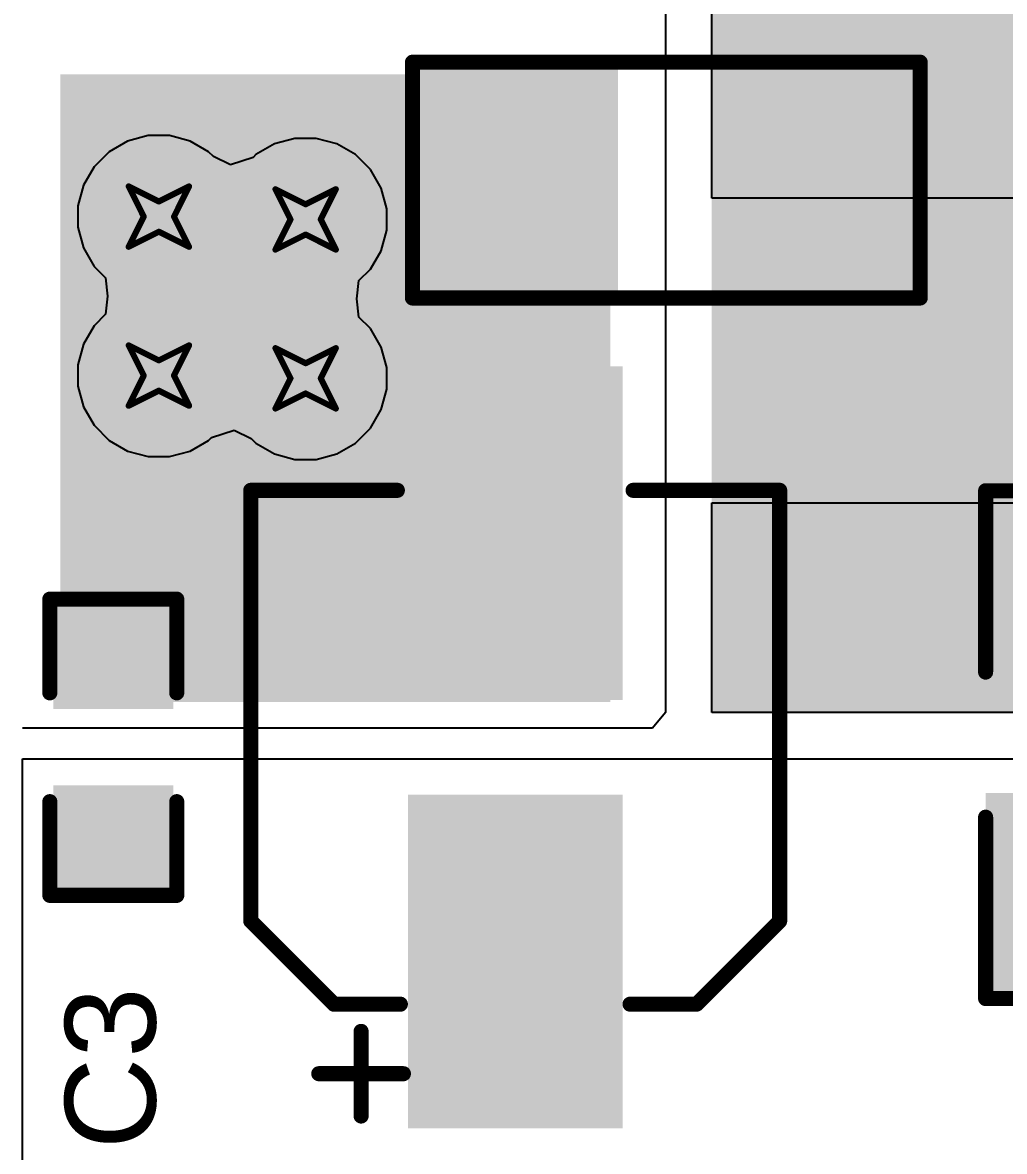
# Model space of a CAD drawing. Header units: inches. Extents: x -36 to 349, y -11 to 240.
# Drawn here: x 114.21 to 122.46, y 25.54 to 35.03 of the extents above; entities that cross this region are included whole.
import ezdxf

# ---------------------------------------------------------------- set-up
doc = ezdxf.new("R2010")
doc.units = ezdxf.units.IN
for name, color, linetype in [('Bottom Layer', 5, 'Continuous'), ('Drill Drawing', 1, 'Continuous'), ('Layer 1', 16, 'Continuous'), ('Layer 2', 76, 'Continuous'), ('Top Layer', 1, 'Continuous'), ('Top Overlay', 2, 'Continuous'), ('Top Paste', 8, 'Continuous'), ('Top Solder', 216, 'Continuous'), ('Via Holes', 16, 'Continuous')]:
    doc.layers.add(name, color=color, linetype=linetype)
doc.styles.add('Arial', font='', dxfattribs={"height": 0.2})
doc.styles.get('Arial').set_extended_font_data('Arial')

# ---------------------------------------------------------------- blocks, each defined once
blk = doc.blocks.new('R___1206_242')
at = {"layer": 'Top Layer'}
for points in [[(-2.032, 0.889), (-0.508, 0.889), (-0.508, -0.889), (-2.032, -0.889)], [(0.508, 0.889), (2.032, 0.889), (2.032, -0.889), (0.508, -0.889)]]:
    blk.add_hatch(color=1, dxfattribs=at).paths.add_polyline_path(points)
at = {"layer": 'Top Paste'}
for points in [[(-2.032, 0.889), (-0.508, 0.889), (-0.508, -0.889), (-2.032, -0.889)], [(0.508, 0.889), (2.032, 0.889), (2.032, -0.889), (0.508, -0.889)]]:
    blk.add_hatch(color=8, dxfattribs=at).paths.add_polyline_path(points)
at = {"layer": 'Top Solder'}
for points in [[(-2.1336, 0.9906), (-0.4064, 0.9906), (-0.4064, -0.9906), (-2.1336, -0.9906)], [(0.4064, 0.9906), (2.1336, 0.9906), (2.1336, -0.9906), (0.4064, -0.9906)]]:
    blk.add_hatch(color=216, dxfattribs=at).paths.add_polyline_path(points)
at = {"layer": 'Top Overlay'}
for points in [[(2.1336, 0.9906, 0.127, 0.127, 0), (-2.1336, 0.9906, 0.127, 0.127, 0)], [(-2.1336, 0.9906, 0.127, 0.127, 0), (-2.1336, -0.9906, 0.127, 0.127, 0)], [(2.1336, 0.9906, 0.127, 0.127, 0), (2.1336, -0.9906, 0.127, 0.127, 0)], [(2.1336, -0.9906, 0.127, 0.127, 0), (-2.1336, -0.9906, 0.127, 0.127, 0)]]:
    blk.add_lwpolyline(points, format="xyseb", dxfattribs=at)
for points in [[(-2.1654, 0.9906, 0.0635, 0.0635, 1), (-2.1019, 0.9906, 0.0635, 0.0635, 1)], [(-2.1654, 0.9906, 0.0635, 0.0635, 1), (-2.1019, 0.9906, 0.0635, 0.0635, 1)], [(2.1019, 0.9906, 0.0635, 0.0635, 1), (2.1654, 0.9906, 0.0635, 0.0635, 1)], [(2.1019, 0.9906, 0.0635, 0.0635, 1), (2.1654, 0.9906, 0.0635, 0.0635, 1)], [(-2.1654, -0.9906, 0.0635, 0.0635, 1), (-2.1019, -0.9906, 0.0635, 0.0635, 1)], [(-2.1654, -0.9906, 0.0635, 0.0635, 1), (-2.1019, -0.9906, 0.0635, 0.0635, 1)], [(2.1019, -0.9906, 0.0635, 0.0635, 1), (2.1654, -0.9906, 0.0635, 0.0635, 1)], [(2.1019, -0.9906, 0.0635, 0.0635, 1), (2.1654, -0.9906, 0.0635, 0.0635, 1)]]:
    blk.add_lwpolyline(points, format="xyseb", close=True, dxfattribs=at)
blk = doc.blocks.new('C___1206_456')
at = {"layer": 'Top Layer'}
for points in [[(-2.032, 0.889), (-0.508, 0.889), (-0.508, -0.889), (-2.032, -0.889)], [(0.508, 0.889), (2.032, 0.889), (2.032, -0.889), (0.508, -0.889)]]:
    blk.add_hatch(color=1, dxfattribs=at).paths.add_polyline_path(points)
at = {"layer": 'Top Paste'}
for points in [[(-2.032, 0.889), (-0.508, 0.889), (-0.508, -0.889), (-2.032, -0.889)], [(0.508, 0.889), (2.032, 0.889), (2.032, -0.889), (0.508, -0.889)]]:
    blk.add_hatch(color=8, dxfattribs=at).paths.add_polyline_path(points)
at = {"layer": 'Top Solder'}
for points in [[(-2.1336, 0.9906), (-0.4064, 0.9906), (-0.4064, -0.9906), (-2.1336, -0.9906)], [(0.4064, 0.9906), (2.1336, 0.9906), (2.1336, -0.9906), (0.4064, -0.9906)]]:
    blk.add_hatch(color=216, dxfattribs=at).paths.add_polyline_path(points)
at = {"layer": 'Top Overlay'}
for points in [[(-2.1336, -0.9906, 0.127, 0.127, 0), (-2.1336, 0.9906, 0.127, 0.127, 0)], [(-0.6096, 0.9906, 0.127, 0.127, 0), (-2.1336, 0.9906, 0.127, 0.127, 0)], [(2.1336, 0.9906, 0.127, 0.127, 0), (0.6096, 0.9906, 0.127, 0.127, 0)], [(2.1336, -0.9906, 0.127, 0.127, 0), (2.1336, 0.9906, 0.127, 0.127, 0)], [(-0.6096, -0.9906, 0.127, 0.127, 0), (-2.1336, -0.9906, 0.127, 0.127, 0)], [(2.1336, -0.9906, 0.127, 0.127, 0), (0.6096, -0.9906, 0.127, 0.127, 0)]]:
    blk.add_lwpolyline(points, format="xyseb", dxfattribs=at)
for points in [[(-2.1654, 0.9906, 0.0635, 0.0635, 1), (-2.1019, 0.9906, 0.0635, 0.0635, 1)], [(-2.1654, 0.9906, 0.0635, 0.0635, 1), (-2.1019, 0.9906, 0.0635, 0.0635, 1)], [(-0.6413, 0.9906, 0.0635, 0.0635, 1), (-0.5778, 0.9906, 0.0635, 0.0635, 1)], [(0.5778, 0.9906, 0.0635, 0.0635, 1), (0.6413, 0.9906, 0.0635, 0.0635, 1)], [(2.1019, 0.9906, 0.0635, 0.0635, 1), (2.1654, 0.9906, 0.0635, 0.0635, 1)], [(2.1019, 0.9906, 0.0635, 0.0635, 1), (2.1654, 0.9906, 0.0635, 0.0635, 1)], [(-2.1654, -0.9906, 0.0635, 0.0635, 1), (-2.1019, -0.9906, 0.0635, 0.0635, 1)], [(-2.1654, -0.9906, 0.0635, 0.0635, 1), (-2.1019, -0.9906, 0.0635, 0.0635, 1)], [(-0.6413, -0.9906, 0.0635, 0.0635, 1), (-0.5778, -0.9906, 0.0635, 0.0635, 1)], [(0.5778, -0.9906, 0.0635, 0.0635, 1), (0.6413, -0.9906, 0.0635, 0.0635, 1)], [(2.1019, -0.9906, 0.0635, 0.0635, 1), (2.1654, -0.9906, 0.0635, 0.0635, 1)], [(2.1019, -0.9906, 0.0635, 0.0635, 1), (2.1654, -0.9906, 0.0635, 0.0635, 1)]]:
    blk.add_lwpolyline(points, format="xyseb", close=True, dxfattribs=at)
blk = doc.blocks.new('C___0603_498')
at = {"layer": 'Top Layer'}
for points in [[(-0.381, 0.4445), (-0.381, -0.4445), (-1.143, -0.4445), (-1.143, 0.4445)], [(1.143, 0.4445), (1.143, -0.4445), (0.381, -0.4445), (0.381, 0.4445)]]:
    blk.add_hatch(color=1, dxfattribs=at).paths.add_polyline_path(points)
at = {"layer": 'Top Paste'}
for points in [[(-0.381, 0.4445), (-0.381, -0.4445), (-1.143, -0.4445), (-1.143, 0.4445)], [(1.143, 0.4445), (1.143, -0.4445), (0.381, -0.4445), (0.381, 0.4445)]]:
    blk.add_hatch(color=8, dxfattribs=at).paths.add_polyline_path(points)
at = {"layer": 'Top Solder'}
for points in [[(-0.321, 0.5045), (-0.321, -0.5045), (-1.203, -0.5045), (-1.203, 0.5045)], [(1.203, 0.5045), (1.203, -0.5045), (0.321, -0.5045), (0.321, 0.5045)]]:
    blk.add_hatch(color=216, dxfattribs=at).paths.add_polyline_path(points)
at = {"layer": 'Top Overlay'}
for points in [[(-1.2446, 0.5334, 0.127, 0.127, 0), (-1.2446, -0.5334, 0.127, 0.127, 0)], [(-1.2446, 0.5334, 0.127, 0.127, 0), (-0.4572, 0.5334, 0.127, 0.127, 0)], [(0.4572, 0.5334, 0.127, 0.127, 0), (1.2446, 0.5334, 0.127, 0.127, 0)], [(1.2446, 0.5334, 0.127, 0.127, 0), (1.2446, -0.5334, 0.127, 0.127, 0)], [(-1.2446, -0.5334, 0.127, 0.127, 0), (-0.4572, -0.5334, 0.127, 0.127, 0)], [(0.4572, -0.5334, 0.127, 0.127, 0), (1.2446, -0.5334, 0.127, 0.127, 0)]]:
    blk.add_lwpolyline(points, format="xyseb", dxfattribs=at)
for points in [[(-1.2764, 0.5334, 0.0635, 0.0635, 1), (-1.2129, 0.5334, 0.0635, 0.0635, 1)], [(-1.2764, 0.5334, 0.0635, 0.0635, 1), (-1.2129, 0.5334, 0.0635, 0.0635, 1)], [(-0.489, 0.5334, 0.0635, 0.0635, 1), (-0.4255, 0.5334, 0.0635, 0.0635, 1)], [(0.4254, 0.5334, 0.0635, 0.0635, 1), (0.4889, 0.5334, 0.0635, 0.0635, 1)], [(1.2128, 0.5334, 0.0635, 0.0635, 1), (1.2763, 0.5334, 0.0635, 0.0635, 1)], [(1.2128, 0.5334, 0.0635, 0.0635, 1), (1.2763, 0.5334, 0.0635, 0.0635, 1)], [(-1.2764, -0.5334, 0.0635, 0.0635, 1), (-1.2129, -0.5334, 0.0635, 0.0635, 1)], [(-1.2764, -0.5334, 0.0635, 0.0635, 1), (-1.2129, -0.5334, 0.0635, 0.0635, 1)], [(-0.489, -0.5334, 0.0635, 0.0635, 1), (-0.4255, -0.5334, 0.0635, 0.0635, 1)], [(0.4254, -0.5334, 0.0635, 0.0635, 1), (0.4889, -0.5334, 0.0635, 0.0635, 1)], [(1.2128, -0.5334, 0.0635, 0.0635, 1), (1.2763, -0.5334, 0.0635, 0.0635, 1)], [(1.2128, -0.5334, 0.0635, 0.0635, 1), (1.2763, -0.5334, 0.0635, 0.0635, 1)]]:
    blk.add_lwpolyline(points, format="xyseb", close=True, dxfattribs=at)
blk = doc.blocks.new('RVT1E100M0405__500')
at = {"layer": 'Top Layer'}
for points in [[(-3.1, 0.8), (-0.5, 0.8), (-0.5, -0.8), (-3.1, -0.8)], [(0.5, 0.8), (3.1, 0.8), (3.1, -0.8), (0.5, -0.8)]]:
    blk.add_hatch(color=1, dxfattribs=at).paths.add_polyline_path(points)
at = {"layer": 'Top Paste'}
for points in [[(-3.1, 0.8), (-0.5, 0.8), (-0.5, -0.8), (-3.1, -0.8)], [(0.5, 0.8), (3.1, 0.8), (3.1, -0.8), (0.5, -0.8)]]:
    blk.add_hatch(color=8, dxfattribs=at).paths.add_polyline_path(points)
at = {"layer": 'Top Solder'}
for points in [[(-3.2016, 0.9016), (-0.3984, 0.9016), (-0.3984, -0.9016), (-3.2016, -0.9016)], [(0.3984, 0.9016), (3.2016, 0.9016), (3.2016, -0.9016), (0.3984, -0.9016)]]:
    blk.add_hatch(color=216, dxfattribs=at).paths.add_polyline_path(points)
at = {"layer": 'Top Overlay'}
for points in [[(-1.4605, 2.2225, 0.127, 0.127, 0), (-2.159, 1.524, 0.127, 0.127, 0)], [(-1.4605, 2.2225, 0.127, 0.127, 0), (-1.27, 2.2225, 0.127, 0.127, 0)], [(-1.27, 2.2225, 0.127, 0.127, 0), (2.159, 2.2225, 0.127, 0.127, 0)], [(2.159, 2.2225, 0.127, 0.127, 0), (2.159, 0.9906, 0.127, 0.127, 0)], [(-2.7432, 1.651, 0.127, 0.127, 0), (-2.7432, 0.9398, 0.127, 0.127, 0)], [(-2.159, 1.524, 0.127, 0.127, 0), (-2.159, 0.9652, 0.127, 0.127, 0)], [(-3.0988, 1.2954, 0.127, 0.127, 0), (-2.3876, 1.2954, 0.127, 0.127, 0)], [(-2.159, -0.9652, 0.127, 0.127, 0), (-2.159, -1.524, 0.127, 0.127, 0)], [(2.159, -0.9906, 0.127, 0.127, 0), (2.159, -2.2225, 0.127, 0.127, 0)], [(-2.159, -1.524, 0.127, 0.127, 0), (-1.4605, -2.2225, 0.127, 0.127, 0)], [(-1.4605, -2.2225, 0.127, 0.127, 0), (-1.27, -2.2225, 0.127, 0.127, 0)], [(-1.27, -2.2225, 0.127, 0.127, 0), (2.159, -2.2225, 0.127, 0.127, 0)]]:
    blk.add_lwpolyline(points, format="xyseb", dxfattribs=at)
for points in [[(-1.4923, 2.2225, 0.0635, 0.0635, 1), (-1.4288, 2.2225, 0.0635, 0.0635, 1)], [(-1.4923, 2.2225, 0.0635, 0.0635, 1), (-1.4288, 2.2225, 0.0635, 0.0635, 1)], [(-1.3018, 2.2225, 0.0635, 0.0635, 1), (-1.2383, 2.2225, 0.0635, 0.0635, 1)], [(-1.3018, 2.2225, 0.0635, 0.0635, 1), (-1.2383, 2.2225, 0.0635, 0.0635, 1)], [(2.1272, 2.2225, 0.0635, 0.0635, 1), (2.1907, 2.2225, 0.0635, 0.0635, 1)], [(2.1272, 2.2225, 0.0635, 0.0635, 1), (2.1907, 2.2225, 0.0635, 0.0635, 1)], [(-2.775, 1.651, 0.0635, 0.0635, 1), (-2.7115, 1.651, 0.0635, 0.0635, 1)], [(-2.1908, 1.524, 0.0635, 0.0635, 1), (-2.1273, 1.524, 0.0635, 0.0635, 1)], [(-2.1908, 1.524, 0.0635, 0.0635, 1), (-2.1273, 1.524, 0.0635, 0.0635, 1)], [(-3.1306, 1.2954, 0.0635, 0.0635, 1), (-3.0671, 1.2954, 0.0635, 0.0635, 1)], [(-2.4194, 1.2954, 0.0635, 0.0635, 1), (-2.3559, 1.2954, 0.0635, 0.0635, 1)], [(2.1272, 0.9906, 0.0635, 0.0635, 1), (2.1907, 0.9906, 0.0635, 0.0635, 1)], [(-2.775, 0.9398, 0.0635, 0.0635, 1), (-2.7115, 0.9398, 0.0635, 0.0635, 1)], [(-2.1908, 0.9652, 0.0635, 0.0635, 1), (-2.1273, 0.9652, 0.0635, 0.0635, 1)], [(-2.1908, -0.9652, 0.0635, 0.0635, 1), (-2.1273, -0.9652, 0.0635, 0.0635, 1)], [(2.1272, -0.9906, 0.0635, 0.0635, 1), (2.1907, -0.9906, 0.0635, 0.0635, 1)], [(-2.1908, -1.524, 0.0635, 0.0635, 1), (-2.1273, -1.524, 0.0635, 0.0635, 1)], [(-2.1908, -1.524, 0.0635, 0.0635, 1), (-2.1273, -1.524, 0.0635, 0.0635, 1)], [(-1.4923, -2.2225, 0.0635, 0.0635, 1), (-1.4288, -2.2225, 0.0635, 0.0635, 1)], [(-1.4923, -2.2225, 0.0635, 0.0635, 1), (-1.4288, -2.2225, 0.0635, 0.0635, 1)], [(-1.3018, -2.2225, 0.0635, 0.0635, 1), (-1.2383, -2.2225, 0.0635, 0.0635, 1)], [(-1.3018, -2.2225, 0.0635, 0.0635, 1), (-1.2383, -2.2225, 0.0635, 0.0635, 1)], [(2.1272, -2.2225, 0.0635, 0.0635, 1), (2.1907, -2.2225, 0.0635, 0.0635, 1)], [(2.1272, -2.2225, 0.0635, 0.0635, 1), (2.1907, -2.2225, 0.0635, 0.0635, 1)]]:
    blk.add_lwpolyline(points, format="xyseb", close=True, dxfattribs=at)

msp = doc.modelspace()

# ---------------------------------------------------------------- hatches: boundary and pattern name
at = {"layer": 'Bottom Layer'}
h = msp.add_hatch(color=5, dxfattribs=at)
edge = h.paths.add_edge_path()
edge.add_arc((115.3525, 33.3991), 0.3, 0, 360)
h = msp.add_hatch(color=5, dxfattribs=at)
edge = h.paths.add_edge_path()
edge.add_arc((116.586, 33.3756), 0.3, 0, 360)
h = msp.add_hatch(color=5, dxfattribs=at)
edge = h.paths.add_edge_path()
edge.add_arc((115.3525, 32.0636), 0.3, 0, 360)
h = msp.add_hatch(color=5, dxfattribs=at)
edge = h.paths.add_edge_path()
edge.add_arc((116.586, 32.0401), 0.3, 0, 360)
at = {"layer": 'Layer 1'}
h = msp.add_hatch(color=16, dxfattribs=at)
edge = h.paths.add_edge_path()
edge.add_arc((115.3525, 33.3991), 0.3, 0, 360)
h = msp.add_hatch(color=16, dxfattribs=at)
edge = h.paths.add_edge_path()
edge.add_arc((116.586, 33.3756), 0.3, 0, 360)
h = msp.add_hatch(color=16, dxfattribs=at)
edge = h.paths.add_edge_path()
edge.add_arc((115.3525, 32.0636), 0.3, 0, 360)
h = msp.add_hatch(color=16, dxfattribs=at)
edge = h.paths.add_edge_path()
edge.add_arc((116.586, 32.0401), 0.3, 0, 360)
at = {"layer": 'Layer 2'}
h = msp.add_hatch(color=76, dxfattribs=at)
edge = h.paths.add_edge_path()
edge.add_arc((115.3525, 33.3991), 0.3, 0, 360)
h = msp.add_hatch(color=76, dxfattribs=at)
edge = h.paths.add_edge_path()
edge.add_arc((116.586, 33.3756), 0.3, 0, 360)
h = msp.add_hatch(color=76, dxfattribs=at)
edge = h.paths.add_edge_path()
edge.add_arc((115.3525, 32.0636), 0.3, 0, 360)
h = msp.add_hatch(color=76, dxfattribs=at)
edge = h.paths.add_edge_path()
edge.add_arc((116.586, 32.0401), 0.3, 0, 360)
at = {"layer": 'Top Layer'}
for points in [[(119.9986, 29.2334), (124.4948, 29.2334), (124.4948, 38.5318), (119.9986, 38.5318)], [(114.5249, 29.3211), (119.1476, 29.3211), (119.1476, 34.5948), (114.5249, 34.5948)]]:
    msp.add_hatch(color=1, dxfattribs=at).paths.add_polyline_path(points)
h = msp.add_hatch(color=1, dxfattribs=at)
edge = h.paths.add_edge_path()
edge.add_arc((115.3525, 33.3991), 0.3, 0, 360)
h = msp.add_hatch(color=1, dxfattribs=at)
edge = h.paths.add_edge_path()
edge.add_arc((116.586, 33.3756), 0.3, 0, 360)
h = msp.add_hatch(color=1, dxfattribs=at)
edge = h.paths.add_edge_path()
edge.add_arc((115.3525, 32.0636), 0.3, 0, 360)
h = msp.add_hatch(color=1, dxfattribs=at)
edge = h.paths.add_edge_path()
edge.add_arc((116.586, 32.0401), 0.3, 0, 360)
at = {"layer": 'Via Holes'}
h = msp.add_hatch(color=7, dxfattribs=at)
edge = h.paths.add_edge_path()
edge.add_arc((115.3525, 33.3991), 0.15, 0, 360)
h = msp.add_hatch(color=7, dxfattribs=at)
edge = h.paths.add_edge_path()
edge.add_arc((116.586, 33.3756), 0.15, 0, 360)
h = msp.add_hatch(color=7, dxfattribs=at)
edge = h.paths.add_edge_path()
edge.add_arc((115.3525, 32.0636), 0.15, 0, 360)
h = msp.add_hatch(color=7, dxfattribs=at)
edge = h.paths.add_edge_path()
edge.add_arc((116.586, 32.0401), 0.15, 0, 360)

# ---------------------------------------------------------------- linework, layer by layer
at = {"layer": 'Drill Drawing'}
for points in [[(115.0985, 33.6531, 0.0508, 0.0508, 0), (115.3525, 33.5261, 0.0508, 0.0508, 0)], [(115.0985, 33.6531, 0.0508, 0.0508, 0), (115.2255, 33.3991, 0.0508, 0.0508, 0)], [(115.3525, 33.5261, 0.0508, 0.0508, 0), (115.6065, 33.6531, 0.0508, 0.0508, 0)], [(115.4795, 33.3991, 0.0508, 0.0508, 0), (115.6065, 33.6531, 0.0508, 0.0508, 0)], [(116.332, 33.6296, 0.0508, 0.0508, 0), (116.586, 33.5026, 0.0508, 0.0508, 0)], [(116.332, 33.6296, 0.0508, 0.0508, 0), (116.459, 33.3756, 0.0508, 0.0508, 0)], [(116.586, 33.5026, 0.0508, 0.0508, 0), (116.84, 33.6296, 0.0508, 0.0508, 0)], [(116.713, 33.3756, 0.0508, 0.0508, 0), (116.84, 33.6296, 0.0508, 0.0508, 0)], [(115.0985, 33.1451, 0.0508, 0.0508, 0), (115.2255, 33.3991, 0.0508, 0.0508, 0)], [(115.4795, 33.3991, 0.0508, 0.0508, 0), (115.6065, 33.1451, 0.0508, 0.0508, 0)], [(116.332, 33.1216, 0.0508, 0.0508, 0), (116.459, 33.3756, 0.0508, 0.0508, 0)], [(116.713, 33.3756, 0.0508, 0.0508, 0), (116.84, 33.1216, 0.0508, 0.0508, 0)], [(115.0985, 33.1451, 0.0508, 0.0508, 0), (115.3525, 33.2721, 0.0508, 0.0508, 0)], [(115.3525, 33.2721, 0.0508, 0.0508, 0), (115.6065, 33.1451, 0.0508, 0.0508, 0)], [(116.332, 33.1216, 0.0508, 0.0508, 0), (116.586, 33.2486, 0.0508, 0.0508, 0)], [(116.586, 33.2486, 0.0508, 0.0508, 0), (116.84, 33.1216, 0.0508, 0.0508, 0)], [(115.0985, 32.3176, 0.0508, 0.0508, 0), (115.3525, 32.1906, 0.0508, 0.0508, 0)], [(115.0985, 32.3176, 0.0508, 0.0508, 0), (115.2255, 32.0636, 0.0508, 0.0508, 0)], [(115.3525, 32.1906, 0.0508, 0.0508, 0), (115.6065, 32.3176, 0.0508, 0.0508, 0)], [(115.4795, 32.0636, 0.0508, 0.0508, 0), (115.6065, 32.3176, 0.0508, 0.0508, 0)], [(116.332, 32.2941, 0.0508, 0.0508, 0), (116.586, 32.1671, 0.0508, 0.0508, 0)], [(116.332, 32.2941, 0.0508, 0.0508, 0), (116.459, 32.0401, 0.0508, 0.0508, 0)], [(116.586, 32.1671, 0.0508, 0.0508, 0), (116.84, 32.2941, 0.0508, 0.0508, 0)], [(116.713, 32.0401, 0.0508, 0.0508, 0), (116.84, 32.2941, 0.0508, 0.0508, 0)], [(115.0985, 31.8096, 0.0508, 0.0508, 0), (115.2255, 32.0636, 0.0508, 0.0508, 0)], [(115.4795, 32.0636, 0.0508, 0.0508, 0), (115.6065, 31.8096, 0.0508, 0.0508, 0)], [(116.332, 31.7861, 0.0508, 0.0508, 0), (116.459, 32.0401, 0.0508, 0.0508, 0)], [(116.713, 32.0401, 0.0508, 0.0508, 0), (116.84, 31.7861, 0.0508, 0.0508, 0)], [(115.0985, 31.8096, 0.0508, 0.0508, 0), (115.3525, 31.9366, 0.0508, 0.0508, 0)], [(115.3525, 31.9366, 0.0508, 0.0508, 0), (115.6065, 31.8096, 0.0508, 0.0508, 0)], [(116.332, 31.7861, 0.0508, 0.0508, 0), (116.586, 31.9131, 0.0508, 0.0508, 0)], [(116.586, 31.9131, 0.0508, 0.0508, 0), (116.84, 31.7861, 0.0508, 0.0508, 0)]]:
    msp.add_lwpolyline(points, format="xyseb", dxfattribs=at)
for points in [[(115.0858, 33.6531, 0.0254, 0.0254, 1), (115.1112, 33.6531, 0.0254, 0.0254, 1)], [(115.0858, 33.6531, 0.0254, 0.0254, 1), (115.1112, 33.6531, 0.0254, 0.0254, 1)], [(115.5938, 33.6531, 0.0254, 0.0254, 1), (115.6192, 33.6531, 0.0254, 0.0254, 1)], [(115.5938, 33.6531, 0.0254, 0.0254, 1), (115.6192, 33.6531, 0.0254, 0.0254, 1)], [(116.3193, 33.6296, 0.0254, 0.0254, 1), (116.3447, 33.6296, 0.0254, 0.0254, 1)], [(116.3193, 33.6296, 0.0254, 0.0254, 1), (116.3447, 33.6296, 0.0254, 0.0254, 1)], [(116.8273, 33.6296, 0.0254, 0.0254, 1), (116.8527, 33.6296, 0.0254, 0.0254, 1)], [(116.8273, 33.6296, 0.0254, 0.0254, 1), (116.8527, 33.6296, 0.0254, 0.0254, 1)], [(115.3398, 33.5261, 0.0254, 0.0254, 1), (115.3652, 33.5261, 0.0254, 0.0254, 1)], [(115.3398, 33.5261, 0.0254, 0.0254, 1), (115.3652, 33.5261, 0.0254, 0.0254, 1)], [(116.5733, 33.5026, 0.0254, 0.0254, 1), (116.5987, 33.5026, 0.0254, 0.0254, 1)], [(116.5733, 33.5026, 0.0254, 0.0254, 1), (116.5987, 33.5026, 0.0254, 0.0254, 1)], [(115.2128, 33.3991, 0.0254, 0.0254, 1), (115.2382, 33.3991, 0.0254, 0.0254, 1)], [(115.2128, 33.3991, 0.0254, 0.0254, 1), (115.2382, 33.3991, 0.0254, 0.0254, 1)], [(115.4668, 33.3991, 0.0254, 0.0254, 1), (115.4922, 33.3991, 0.0254, 0.0254, 1)], [(115.4668, 33.3991, 0.0254, 0.0254, 1), (115.4922, 33.3991, 0.0254, 0.0254, 1)], [(116.4463, 33.3756, 0.0254, 0.0254, 1), (116.4717, 33.3756, 0.0254, 0.0254, 1)], [(116.4463, 33.3756, 0.0254, 0.0254, 1), (116.4717, 33.3756, 0.0254, 0.0254, 1)], [(116.7003, 33.3756, 0.0254, 0.0254, 1), (116.7257, 33.3756, 0.0254, 0.0254, 1)], [(116.7003, 33.3756, 0.0254, 0.0254, 1), (116.7257, 33.3756, 0.0254, 0.0254, 1)], [(115.3398, 33.2721, 0.0254, 0.0254, 1), (115.3652, 33.2721, 0.0254, 0.0254, 1)], [(115.3398, 33.2721, 0.0254, 0.0254, 1), (115.3652, 33.2721, 0.0254, 0.0254, 1)], [(116.5733, 33.2486, 0.0254, 0.0254, 1), (116.5987, 33.2486, 0.0254, 0.0254, 1)], [(116.5733, 33.2486, 0.0254, 0.0254, 1), (116.5987, 33.2486, 0.0254, 0.0254, 1)], [(115.0858, 33.1451, 0.0254, 0.0254, 1), (115.1112, 33.1451, 0.0254, 0.0254, 1)], [(115.0858, 33.1451, 0.0254, 0.0254, 1), (115.1112, 33.1451, 0.0254, 0.0254, 1)], [(115.5938, 33.1451, 0.0254, 0.0254, 1), (115.6192, 33.1451, 0.0254, 0.0254, 1)], [(115.5938, 33.1451, 0.0254, 0.0254, 1), (115.6192, 33.1451, 0.0254, 0.0254, 1)], [(116.3193, 33.1216, 0.0254, 0.0254, 1), (116.3447, 33.1216, 0.0254, 0.0254, 1)], [(116.3193, 33.1216, 0.0254, 0.0254, 1), (116.3447, 33.1216, 0.0254, 0.0254, 1)], [(116.8273, 33.1216, 0.0254, 0.0254, 1), (116.8527, 33.1216, 0.0254, 0.0254, 1)], [(116.8273, 33.1216, 0.0254, 0.0254, 1), (116.8527, 33.1216, 0.0254, 0.0254, 1)], [(115.0858, 32.3176, 0.0254, 0.0254, 1), (115.1112, 32.3176, 0.0254, 0.0254, 1)], [(115.0858, 32.3176, 0.0254, 0.0254, 1), (115.1112, 32.3176, 0.0254, 0.0254, 1)], [(115.5938, 32.3176, 0.0254, 0.0254, 1), (115.6192, 32.3176, 0.0254, 0.0254, 1)], [(115.5938, 32.3176, 0.0254, 0.0254, 1), (115.6192, 32.3176, 0.0254, 0.0254, 1)], [(116.3193, 32.2941, 0.0254, 0.0254, 1), (116.3447, 32.2941, 0.0254, 0.0254, 1)], [(116.3193, 32.2941, 0.0254, 0.0254, 1), (116.3447, 32.2941, 0.0254, 0.0254, 1)], [(116.8273, 32.2941, 0.0254, 0.0254, 1), (116.8527, 32.2941, 0.0254, 0.0254, 1)], [(116.8273, 32.2941, 0.0254, 0.0254, 1), (116.8527, 32.2941, 0.0254, 0.0254, 1)], [(115.3398, 32.1906, 0.0254, 0.0254, 1), (115.3652, 32.1906, 0.0254, 0.0254, 1)], [(115.3398, 32.1906, 0.0254, 0.0254, 1), (115.3652, 32.1906, 0.0254, 0.0254, 1)], [(116.5733, 32.1671, 0.0254, 0.0254, 1), (116.5987, 32.1671, 0.0254, 0.0254, 1)], [(116.5733, 32.1671, 0.0254, 0.0254, 1), (116.5987, 32.1671, 0.0254, 0.0254, 1)], [(115.2128, 32.0636, 0.0254, 0.0254, 1), (115.2382, 32.0636, 0.0254, 0.0254, 1)], [(115.2128, 32.0636, 0.0254, 0.0254, 1), (115.2382, 32.0636, 0.0254, 0.0254, 1)], [(115.4668, 32.0636, 0.0254, 0.0254, 1), (115.4922, 32.0636, 0.0254, 0.0254, 1)], [(115.4668, 32.0636, 0.0254, 0.0254, 1), (115.4922, 32.0636, 0.0254, 0.0254, 1)], [(116.4463, 32.0401, 0.0254, 0.0254, 1), (116.4717, 32.0401, 0.0254, 0.0254, 1)], [(116.4463, 32.0401, 0.0254, 0.0254, 1), (116.4717, 32.0401, 0.0254, 0.0254, 1)], [(116.7003, 32.0401, 0.0254, 0.0254, 1), (116.7257, 32.0401, 0.0254, 0.0254, 1)], [(116.7003, 32.0401, 0.0254, 0.0254, 1), (116.7257, 32.0401, 0.0254, 0.0254, 1)], [(115.3398, 31.9366, 0.0254, 0.0254, 1), (115.3652, 31.9366, 0.0254, 0.0254, 1)], [(115.3398, 31.9366, 0.0254, 0.0254, 1), (115.3652, 31.9366, 0.0254, 0.0254, 1)], [(116.5733, 31.9131, 0.0254, 0.0254, 1), (116.5987, 31.9131, 0.0254, 0.0254, 1)], [(116.5733, 31.9131, 0.0254, 0.0254, 1), (116.5987, 31.9131, 0.0254, 0.0254, 1)], [(115.0858, 31.8096, 0.0254, 0.0254, 1), (115.1112, 31.8096, 0.0254, 0.0254, 1)], [(115.0858, 31.8096, 0.0254, 0.0254, 1), (115.1112, 31.8096, 0.0254, 0.0254, 1)], [(115.5938, 31.8096, 0.0254, 0.0254, 1), (115.6192, 31.8096, 0.0254, 0.0254, 1)], [(115.5938, 31.8096, 0.0254, 0.0254, 1), (115.6192, 31.8096, 0.0254, 0.0254, 1)], [(116.3193, 31.7861, 0.0254, 0.0254, 1), (116.3447, 31.7861, 0.0254, 0.0254, 1)], [(116.3193, 31.7861, 0.0254, 0.0254, 1), (116.3447, 31.7861, 0.0254, 0.0254, 1)], [(116.8273, 31.7861, 0.0254, 0.0254, 1), (116.8527, 31.7861, 0.0254, 0.0254, 1)], [(116.8273, 31.7861, 0.0254, 0.0254, 1), (116.8527, 31.7861, 0.0254, 0.0254, 1)]]:
    msp.add_lwpolyline(points, format="xyseb", close=True, dxfattribs=at)
at = {"layer": 'Layer 2'}
for p, q in [((115.2628, 34.0801), (115.0896, 34.0337)), ((115.4421, 34.0801), (115.2628, 34.0801)), ((115.6154, 34.0337), (115.4421, 34.0801)), ((116.4963, 34.0566), (116.3231, 34.0102)), ((116.6757, 34.0566), (116.4963, 34.0566)), ((116.8489, 34.0102), (116.6757, 34.0566)), ((115.0896, 34.0337), (114.9343, 33.9441)), ((115.7706, 33.9441), (115.6154, 34.0337)), ((116.3231, 34.0102), (116.1679, 33.9205)), ((117.0041, 33.9205), (116.8489, 34.0102)), ((114.9343, 33.9441), (114.8076, 33.8173)), ((115.8112, 33.9035), (115.7706, 33.9441)), ((115.9537, 33.8355), (115.8112, 33.9035)), ((116.1446, 33.8972), (115.9537, 33.8355)), ((116.1679, 33.9205), (116.1446, 33.8972)), ((117.1309, 33.7937), (117.0041, 33.9205)), ((114.8076, 33.8173), (114.7179, 33.662)), ((117.2206, 33.6385), (117.1309, 33.7937)), ((114.7179, 33.662), (114.6715, 33.4888)), ((117.267, 33.4653), (117.2206, 33.6385)), ((114.6715, 33.4888), (114.6715, 33.3095)), ((117.267, 33.2859), (117.267, 33.4653)), ((114.6715, 33.3095), (114.7179, 33.1363)), ((117.2206, 33.1127), (117.267, 33.2859)), ((114.7179, 33.1363), (114.8076, 32.981)), ((117.1309, 32.9575), (117.2206, 33.1127)), ((114.8076, 32.981), (114.9041, 32.8844)), ((117.0344, 32.8609), (117.1309, 32.9575)), ((114.9041, 32.8844), (114.9209, 32.7314)), ((117.0176, 32.7079), (117.0344, 32.8609)), ((114.9209, 32.7314), (114.9041, 32.5784)), ((117.0344, 32.5548), (117.0176, 32.7079)), ((114.9041, 32.5784), (114.8076, 32.4818)), ((117.1309, 32.4583), (117.0344, 32.5548)), ((114.8076, 32.4818), (114.7179, 32.3265)), ((117.2206, 32.303), (117.1309, 32.4583)), ((114.7179, 32.3265), (114.6715, 32.1533)), ((117.267, 32.1298), (117.2206, 32.303)), ((114.6715, 32.1533), (114.6715, 31.974)), ((117.267, 31.9505), (117.267, 32.1298)), ((114.6715, 31.974), (114.7179, 31.8008)), ((117.2206, 31.7773), (117.267, 31.9505)), ((114.7179, 31.8008), (114.8076, 31.6455)), ((117.1309, 31.622), (117.2206, 31.7773)), ((114.8076, 31.6455), (114.9343, 31.5187)), ((115.7939, 31.542), (115.9848, 31.6038)), ((115.9848, 31.6038), (116.1273, 31.5357)), ((117.0041, 31.4952), (117.1309, 31.622)), ((114.9343, 31.5187), (115.0896, 31.4291)), ((115.6154, 31.4291), (115.7706, 31.5187)), ((115.7706, 31.5187), (115.7939, 31.542)), ((116.1273, 31.5357), (116.1679, 31.4952)), ((116.1679, 31.4952), (116.3231, 31.4055)), ((116.8489, 31.4055), (117.0041, 31.4952)), ((115.0896, 31.4291), (115.2628, 31.3826)), ((115.4421, 31.3826), (115.6154, 31.4291)), ((116.3231, 31.4055), (116.4963, 31.3591)), ((116.6757, 31.3591), (116.8489, 31.4055)), ((115.2628, 31.3826), (115.4421, 31.3826)), ((116.4963, 31.3591), (116.6757, 31.3591))]:
    msp.add_line(p, q, dxfattribs=at)
at = {"layer": 'Top Layer'}
for p, q in [((119.9986, 33.5534), (119.9986, 39.2684)), ((119.6101, 38.5318), (119.6101, 33.5534)), ((119.6101, 33.5534), (119.6101, 29.2334)), ((149.3356, 33.5534), (119.9986, 33.5534)), ((119.9986, 29.2334), (119.9986, 30.9941)), ((119.9986, 30.9941), (124.4948, 30.9941)), ((119.6101, 29.2334), (119.5009, 29.1004)), ((125.2376, 29.2334), (119.9986, 29.2334)), ((114.2149, 29.1004), (114.2064, 29.1011)), ((119.5009, 29.1004), (114.2149, 29.1004)), ((114.2074, 12.6746), (114.2074, 28.8414)), ((114.2074, 28.8414), (125.7482, 28.8414))]:
    msp.add_line(p, q, dxfattribs=at)

# ---------------------------------------------------------------- block references
for name, p, rotation in [('R___1206_242', (119.6176, 33.7058), 180), ('RVT1E100M0405__500', (118.3476, 28.9401), 90), ('C___1206_456', (123.2916, 28.9621), 270), ('C___0603_498', (114.9694, 28.9401), 90)]:
    msp.add_blockref(name, p, dxfattribs=dict(rotation=rotation))

# ---------------------------------------------------------------- texts
at = {"layer": 'Top Overlay', "style": 'Arial'}
msp.add_text('C3', height=0.762, rotation=90, dxfattribs=at).set_placement((115.3249, 25.5621))

doc.saveas('drawing.dxf')
